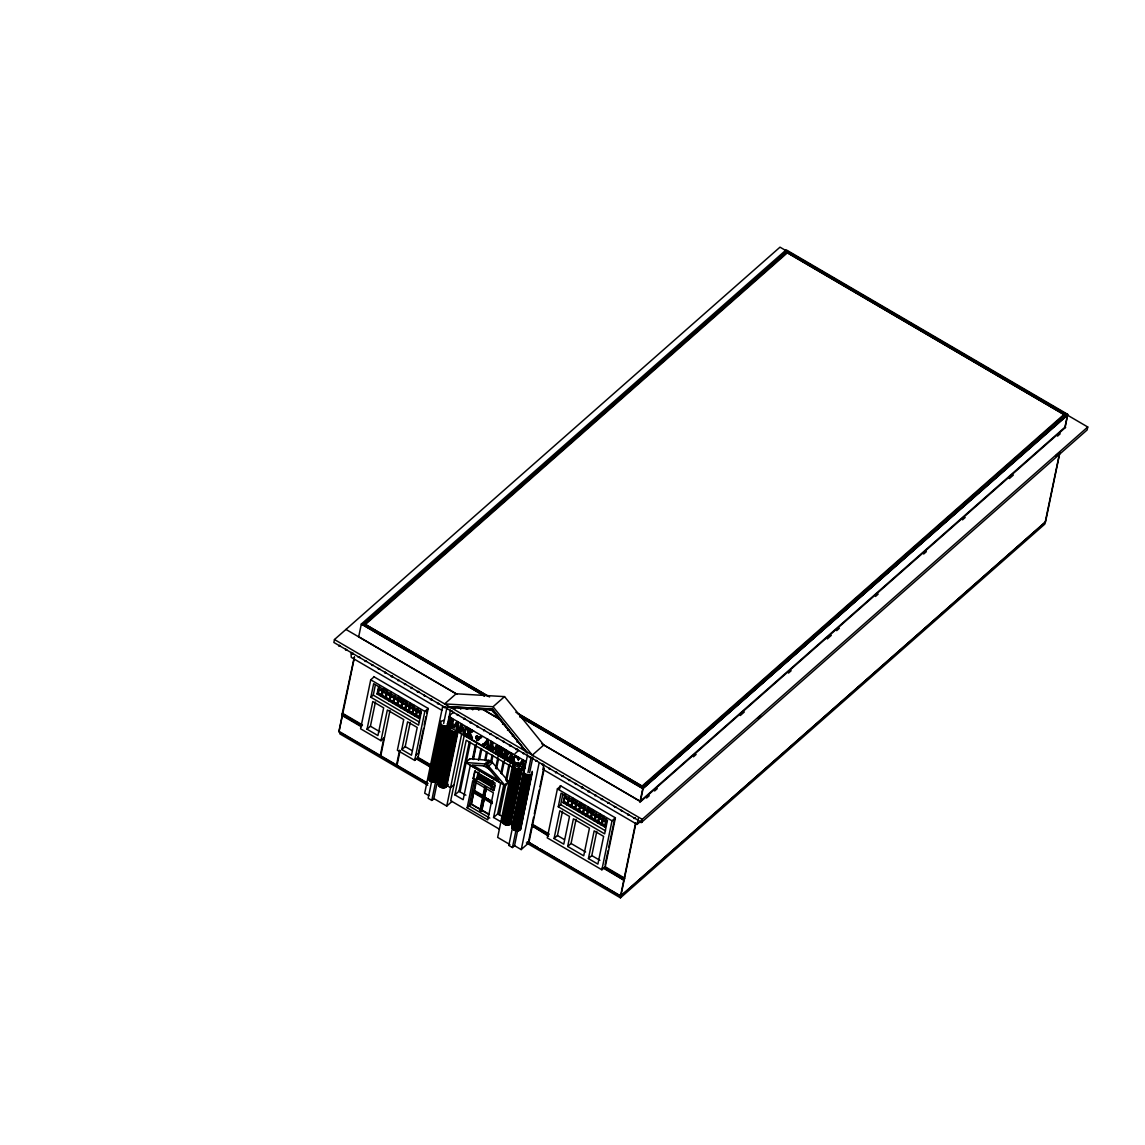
<?xml version="1.0" encoding="UTF-8"?>
<svg xmlns="http://www.w3.org/2000/svg" width="1145" height="1145" viewBox="0 0 1145 1145"><rect width="100%" height="100%" fill="white"/><g stroke="black" fill="none" stroke-linecap="round" stroke-linejoin="round"><path stroke-width="1.5" d="M486.825 740.243C489.029 735.72 489.402 760.938 491.606 743.964L493.309 749.56L492.622 742.261L491.048 741.316L491.792 742.733L490.804 746.955L489.001 748.243L486.654 746.869L487.756 744.064L485.609 742.804C485.179 746.712 481.415 744.822 484.135 743.778M481.272 777.369C482.603 775.122 473.901 770.957 481.659 776.11C482.274 780.432 476.377 775.723 478.968 774.864M517.869 764.159C514.434 763.715 511.228 759.006 514.219 756.23L518.442 757.246L518.842 759.536C518.427 759.135 513.819 754.169 513.461 759.436C512.087 765.103 519.859 761.997 517.869 764.159L517.368 764.602C513.905 764.187 510.713 759.364 513.733 756.63M518.07 759.851L517.898 757.346M437.533 779.459C437.147 784.511 426.942 782.164 429.117 777.455L440.725 721.436L444.375 720.119M440.725 721.436C438.993 725.3 445.376 727.519 448.096 725.529L436.503 781.548M447.08 785.041C446.693 790.093 436.488 787.746 438.664 783.037L450.901 726.417M450.271 727.018C448.525 730.882 454.923 733.086 457.642 731.111L446.049 787.13M502.397 822.01L514.406 764.488L502.397 822.01L506.018 825.159L510.813 824.014L522.048 769.741M514.048 765.203C513.819 768.868 519.114 770.299 521.791 768.581L510.183 824.615M512.001 827.635L524.009 770.113L512.001 827.635C512.874 831.184 519.086 832.358 520.775 828.908L532.182 771.301M523.651 770.814C523.351 774.965 530.665 776.568 532.368 772.889M520.775 828.908L520.832 828.136M505.102 785.67L465.528 762.484L484.85 763.944A4.68 2.905 46.6 0 1 486.482 764.431L487.169 764.831A4.68 2.905 46.6 0 1 488.643 766.162L505.102 785.499L508.91 781.978L492.464 762.57A4.68 2.905 46.6 0 0 490.962 761.239L490.303 760.838M476.377 737.208L476.792 738.339L477.694 737.337M461.306 725.329L460.605 723.525L461.922 724.313L464.512 732.371L461.421 724.756C458.916 721.708 459.317 741.287 461.406 727.003M481.472 776.467L481.601 776.983M449.527 721.422L451.302 722.896L451.33 724.985A1.56 1.045 48.6 0 1 450.672 725.286L449.055 724.413L449.527 721.422L451.974 722.796A1.961 1.302 48.6 0 1 452.461 723.755L451.402 725.858L447.251 723.855L448.697 723.196L449.77 718.158M448.525 723.382C446.178 723.254 454.25 727.805 452.962 723.311A1.961 1.302 48.6 0 0 452.432 722.338L451.33 722.209L452.075 723.168M460.505 729.25L458.601 730.481L456.254 729.107L457.528 728.478L457.356 726.302L455.209 725.043C455.052 729.093 450.872 726.989 453.735 726.016M466.058 734.847L467.604 733.773L468.591 728.85L467.904 727.791L470.28 729.179L468.863 729.866L468.334 732.227L471.668 730.882L471.382 729.823L473.701 731.183L469.321 732.6L471.94 738.282L470.438 737.409L468.419 732.628L468.434 736.235L466.058 734.847L466.587 734.16M469.321 732.6C474.517 732.542 471.897 729.265 470.695 731.569M486.654 746.869L487.913 746.239L487.756 744.064M489.659 747.642L491.634 749.059L492.107 743.52M497.789 746.039C499.349 754.641 492.708 754.369 496.687 747.485M495.928 751.077L497.56 752.523M500.293 750.547C497.073 755.643 505.632 752.737 501.954 755.829L497.488 753.224L499.12 752.193L500.107 747.27L499.435 746.225L503.771 748.758L502.87 750.705L500.379 748.172L499.878 750.547L501.982 752.394L499.792 750.991L501.982 752.394M508.824 759.579C512.03 760.18 509.396 752.279 511.214 753.109C512.688 754.054 513.303 753.925 511.958 754.784C512.745 764.216 506.534 760.638 511.257 754.097M511.128 761.182C508.566 758.147 514.949 753.553 510.069 753.453M521.948 767.508L522.478 766.821L521.948 767.508L524.295 768.882L524.868 768.195L523.022 759.879L517.869 765.118L519.973 766.349L520.903 763.429L523.065 764.688L521.977 767.264M465.9 727.418L465.013 731.927M497.059 752.966C494.339 743.463 500.036 745.896 498.247 746.268M505.532 753.753L505.246 757.747L502.884 756.373L504.387 755.271L504.73 749.317L508.809 752.523L508.623 753.968L506.705 754.927L508.366 759.579L506.748 758.147A89.238 59.254 48.6 0 0 506.018 755.113L505.031 754.197L506.519 754.684A89.238 59.254 48.6 0 1 507.249 757.718C510.77 761.726 505.503 754.498 508.265 754.326M496.944 745.996L495.427 751.521M461.678 725.658L461.177 726.102C465.929 740.786 463.081 729.608 467.088 727.333M383.876 738.167L380.197 755.915L338.848 731.755L342.326 714.938L361.691 726.245M390.001 710.444L380.698 756.215L427.271 783.423M789.234 252.558L780.003 247.163L334.469 639.54L333.868 642.459L641.615 822.296L1087.149 429.933L1087.75 426.999L1066.21 414.404M361.219 726.674L341.854 715.353L354.32 657.03M339.02 731.755L354.492 657.03M374.1 676.852L370.722 679.815L360.589 728.792L380.984 740.715L384.362 737.738M370.851 697.233L373.656 683.665L421.403 711.56L418.598 725.128L370.851 697.233L373.256 695.115L375.374 684.939M367.044 729.208L372.783 701.499L383.661 707.853L377.922 735.562L367.044 729.208L370.422 726.231L375.431 701.985M379.467 686.256L378.036 693.14L419.8 717.529L418.827 718.387L377.077 693.984L378.494 687.1M383.375 688.531L380.984 696.26M387.239 690.793L384.849 698.522M390.975 691.795L390.245 695.287L387.082 693.441M380.984 740.715L387.339 710L403.727 719.575L397.372 750.29L414.705 760.409L418.068 757.446L428.216 708.469L373.599 676.552M391.103 693.054L388.713 700.783M394.968 695.316L392.578 703.044M398.803 696.375L398.088 699.867L394.81 697.963M398.932 697.634L396.542 705.363M402.883 699.938L400.492 707.667M406.833 702.243L404.443 709.972M396.442 765.404L399.576 750.261M396.943 765.704L400.077 750.562M410.44 703.159L409.71 706.665L406.675 704.891M410.568 704.433L408.178 712.161M401.838 749.589L407.577 721.837L417.209 727.461L411.47 755.213L401.838 749.589L405.201 746.612L410.239 722.323M413.903 705.191L413.188 708.698L410.411 707.066M414.032 706.465L411.656 714.194M417.624 708.555L415.234 716.283M418.183 707.696L417.467 711.188L420.358 712.891M418.827 718.387L420.544 710.129M414.705 760.409L424.838 711.431L428.216 708.469M418.612 752.108L423.507 728.449M424.208 725.071L425.969 716.627M426.656 713.249L427.357 709.857M442.686 706.336L424.695 793.199L428.86 795.632M428.717 778.958L440.367 722.151M428.96 779.759L440.553 723.74M433.382 759.364L429.117 777.455M437.361 740.099L440.267 726.102M429.475 780.518L441.083 724.499M430.262 781.191L441.856 725.171M431.221 781.734L442.829 725.715M431.751 780.904L428.158 798.28L431.779 800.398L434.127 798.709M443.63 723.583L447.223 706.207M432.323 782.107L443.931 726.073M433.483 782.278L445.09 726.245M434.613 782.235L446.221 726.202M450.5 710L431.779 800.398L433.869 798.552L448.64 727.247M437.132 780.962L448.725 724.928M450.185 718.645C452.862 718.759 452.103 723.597 449.599 721.078L450.686 718.201M450.028 720.992L449.556 723.969L451.173 724.842A1.56 1.045 48.6 0 0 451.831 724.542L451.96 724.298M449.599 721.078L450.543 718.502M438.249 784.54L449.913 727.733M438.492 785.341L450.099 729.308M439.651 780.69L441.469 771.945M442.199 768.438L443.645 761.439M446.55 747.427L450.529 728.177M439.022 786.1L450.629 730.081M439.794 786.772L451.402 730.753M440.768 787.316L452.375 731.283M441.87 787.674L453.477 731.655M443.029 787.846L454.622 731.827M444.16 787.803L455.753 731.784M445.19 787.56L456.783 731.54M446.664 786.529L458.272 730.51M461.177 726.102L460.934 731.855M433.869 798.552L446.736 806.08L461.864 733.058M464.512 732.371C467.232 731.054 463.253 725.028 466.072 727.476M464.598 734.031L466.344 727.791L467.26 727.676M501.739 822.253L493.567 817.473L500.708 782.994L470.309 765.232L463.167 799.711L454.894 794.873L466.215 740.2L513.06 767.565M469.822 732.17L472.441 737.838L470.938 736.965L468.777 732.127L468.434 736.235M468.334 732.227L469.364 729.422L470.251 729.422M469.335 741.631L458.945 791.309L465.9 795.174M460.09 791.782L470.352 742.232M472.47 758.992L475.304 745.323M472.971 759.278L475.805 745.61M473.343 759.507L476.535 744.121M467.131 807.812L472.728 780.733L493.352 792.784L487.741 819.849L467.131 807.812L471.397 804.048L473.973 791.581L473.028 792.426L482.503 797.965L479.927 810.431L480.943 811.018L481.988 810.087L484.249 799.181M473.143 778.743L474.731 771.115L495.069 783.008L493.495 790.637L473.143 778.743L475.39 770.528M474.402 780.647L469.149 806.023L489.759 818.074M478.467 760.294L480.914 748.515M479.698 759.121L481.787 749.016M473.028 792.426L474.531 790.494L476.334 781.82M476.062 780.632L471.182 804.248L488.843 814.567M478.939 775.952L478.596 774.292M475.891 780.346L477.78 778.7L479.039 772.589M480.728 776.052L479.512 775.752L480.485 775.394M479.912 775.766C478.023 776.553 482.045 776.739 480.041 776.94M480.141 775.551L480.628 776.138L479.555 776.196M484.764 760.194L486.496 751.778M483.891 777.312L483.576 779.487L485.365 780.761L484.521 777.398L483.476 776.782L481.659 778.242L489.029 782.565L489.53 780.332L488.156 779.53L488.071 781.434L485.938 778.586L486.053 780.461L486.181 778.371L488.314 781.219M483.319 779.573L481.973 777.713M485.637 760.695L487.369 752.294M485.365 780.761L486.296 780.246M473.171 791.696L482.66 797.235L484.807 786.83M480.986 808.227L482.589 800.427M484.822 789.649L483.39 796.591L473.915 791.052M489.559 780.818C487.97 779.387 489.674 784.082 487.827 781.505L487.069 779.43L487.283 780.818M490.704 761.769L492.092 755.042M481.515 806.481L480.871 809.587L471.397 804.048M482.159 803.361L482.804 800.24M487.112 779.845L487.054 780.532M480.943 811.018L484.249 797.908L481.673 810.374M492.35 802.888L483.677 797.822L485.823 787.416M487.283 780.317L487.069 781.52L484.12 778.858M485.065 780.246L487.269 781.878L487.069 779.43M486.196 788.504L484.407 797.178L491.634 801.4L484.407 797.178L486.267 788.447L483.677 797.822M487.713 780.088C487.369 777.684 488.729 783.466 487.713 779.258M491.577 762.284L492.965 755.557M488.156 779.53L488.071 781.434M487.942 782.278L488.8 782.765L489.301 780.546M491.735 781.835L490.003 780.604C488.357 782.321 490.074 779.187 491.348 781.749L490.976 783.81L491.076 782.908M491.42 783.953L489.344 782.851L491.176 784.168L491.133 783.051M489.674 781.234L489.53 780.332M489.874 782.693L489.96 781.663M493.123 782.436L490.79 781.777L491.176 784.168M490.747 789.034L493.008 780.804L492.321 781.405M495.599 768.409L498.032 756.63M492.894 782.636L490.89 783.638M492.35 784.139C492.078 781.362 491.806 785.957 492.736 784.354M499.792 750.991C497.617 753.181 501.395 756.616 502.827 753.739M496.472 768.925L498.562 758.82M499.878 750.547L500.98 747.542L502.97 748.959L502.598 750.562M494.497 788.519L495.127 785.456M500.837 773.362L503.27 761.582M505.031 754.197L505.246 757.747M505.761 751.163C508.28 751.091 507.765 756.015 505.303 753.997C503.743 749.016 509.625 751.134 508.122 754.412M505.102 753.868L506.262 750.719M501.71 773.863L504.501 760.409M497.617 813.909L503.829 784.482M498.59 814.481L504.659 785.169M505.732 779.988L508.867 764.846M499.463 814.982L505.832 784.225M506.534 780.804L510.083 763.729M513.132 762.67L497.66 837.396L509.84 844.509L508.809 845.411L512.43 847.529L514.534 845.683L517.769 830.053M502.641 822.811L514.234 766.792M503.8 818.174L505.603 809.415M507.421 800.67L508.867 793.657M510.684 784.912L512.502 776.153M513.218 772.66L514.678 765.647M503.17 823.584L514.763 767.551M503.943 824.257L515.536 768.238M504.916 824.786L516.51 768.767M506.018 825.159L517.612 769.139M507.163 825.33L518.771 769.311M508.294 825.287L519.902 769.268M509.325 825.044L520.932 769.025M512.244 828.422L523.837 772.403L522.106 781.763M508.809 845.411L520.331 789.807M527.53 755.013L524.281 770.685L447.251 725.672M512.774 829.195L524.367 773.176M513.547 829.867L525.14 773.848M514.52 830.411L526.113 774.378M515.622 830.769L527.215 774.75M512.43 847.529L516.037 830.154M527.902 772.832L531.137 757.203M516.767 830.941L528.375 774.922M529.634 772.732L532.883 757.088M517.898 830.898L529.505 774.879M518.928 830.655L530.536 774.635M519.787 830.225L531.394 774.192M520.417 829.624L532.425 772.102M539.152 762.713L521.261 849.619L514.534 845.683M543.789 765.017L542.887 769.34L637.107 824.386L641.229 820.75M531.495 827.363L528.36 842.491L620.475 896.32L1045.514 522.005L1059.898 452.49M533.584 817.287L532.167 824.114L549.142 834.032M534.286 813.866L539.238 789.964M539.953 786.558L543.489 769.483M521.161 849.561L528.861 842.792L544.333 768.066M560.778 785.928L557.4 788.905L547.267 837.868L601.884 869.785L605.247 866.822L615.395 817.845L560.277 785.642L559.547 789.134M558.273 806.753L561.079 793.184L607.465 820.292L604.66 833.861L558.273 806.753L560.678 804.634L562.796 794.458M554.08 838.498L559.819 810.789L569.509 816.457L563.769 844.166L554.08 838.498L557.443 835.521L562.467 811.275M564.8 796.72L563.784 801.672L605.533 826.075L604.574 826.919L563.168 802.731L564.871 794.473M565.558 795.002L563.168 802.731M569.108 797.077L566.718 804.806M572.843 798.065L572.128 801.572L568.95 799.725M572.972 799.339L570.596 807.068M567.691 846.456L573.416 818.818L589.446 828.178L583.721 855.816L567.691 846.456L571.054 843.479L576.064 819.29M576.837 801.6L574.447 809.315M580.572 802.588L579.857 806.094L576.679 804.234M580.701 803.847L578.325 811.576M584.551 804.906L583.821 808.413L580.558 806.495M584.68 806.18L582.29 813.895M588.501 807.211L587.771 810.717L584.522 808.814M588.63 808.484L586.24 816.213M589.203 807.626L588.473 811.132L591.722 813.022L592.452 809.515M592.58 810.789L590.19 818.518M596.302 812.964L593.911 820.693M588.415 858.564L594.155 830.855L603.63 836.394L597.89 864.103L588.415 858.564L591.793 855.587L596.803 831.342M599.78 814.997L597.389 822.725M600.352 814.138L599.622 817.644L602.499 819.319M603.358 817.086L600.968 824.815M603.93 816.228L603.2 819.734L606.106 821.423M604.574 826.919L606.278 818.661M605.819 824.701L606.392 821.953L564.986 797.75M601.884 869.785L612.017 820.822L615.395 817.845M605.118 864.776L608.009 850.792M608.739 847.286L614.894 817.559M620.475 896.32L635.547 823.241M639.869 802.402L642.86 788.218L1067.627 415.177L1065.179 426.999L640.155 801.328L541.714 743.763M602.427 867.624L623.982 880.219L624.784 878.229L604.746 866.522M526.385 842.877L620.447 897.837L635.933 823.026M640.499 801.013L643.075 788.547L1067.426 414.833L786.801 250.855L362.45 624.555L484.263 695.745M637.107 824.386L638.295 818.632M641.615 822.296L642.216 819.362L1087.75 426.999M1064.049 414.576L786.873 252.358L364.854 624.054L489.602 696.961M1059.368 454.236L1044.784 524.124L620.447 897.837M1064.821 427.915L1067.641 414.304L786.214 249.853L361.319 624.054L358.7 636.749L457.127 694.314M518.341 759.979L519.243 757.904M502.483 751.95L500.379 750.104M502.87 750.705L503.771 748.758M476.463 736.893L476.935 738.568M448.024 723.826C449.67 718.516 447.552 715.224 454.021 712.362M448.554 717.5L449.37 716.97M461.507 731.183L459.36 730.195M466.573 727.032L465.586 726.789M466.087 734.603C470.065 734.589 465.314 725.2 469.779 729.623M488.128 739.427L488.672 747.714L490.117 748L491.291 743.177L490.547 741.76L492.364 744.15M502.927 756.129C506.691 755.399 502.054 746.239 507.249 751.535C509.096 752.551 507.078 755.285 505.603 753.424M510.641 752.766L510.713 753.997M477.393 737.809L477.594 736.35L476.549 736.163M454.279 727.962L454.193 726.517M458.601 730.481L457.742 721.665L456.426 722.481M459.174 729.809L456.755 728.664M484.678 745.724L484.593 744.279M489.573 747.571L487.155 746.425M497.517 752.966L498.619 752.623L499.435 746.225M519.973 766.349L519.401 765.361L522.721 760.981L523.022 764.216L520.631 763.558L522.721 760.981M520.546 765.676L518.37 764.674M524.295 768.882L523.437 760.065M524.868 768.195L523.551 767.694M340.265 646.123L338.705 645.995L339.535 645.265M346.849 649.802L345.547 650.088L345.862 649.086M366.514 661.295L365.026 661.452L365.742 660.579M386.166 672.773L384.691 672.931L385.393 672.072M418.927 691.923L417.252 691.795L418.555 691.351M438.95 703.617L437.476 703.774L437.962 702.901M458.601 715.11L457.284 715.382L457.399 714.408M471.711 722.767L470.108 722.781L471.153 722.109M491.362 734.246L489.888 734.403L490.59 733.544M499.22 718.029L497.617 718.044L498.662 717.371M497.918 738.081L496.787 738.453L496.386 737.537M504.058 724.041L502.569 724.212L503.285 723.339M513.719 736.078L512.402 736.364L512.516 735.376M511.014 745.738L509.539 745.896L510.026 745.009M518.556 742.103L516.882 741.974L518.184 741.545M523.337 748.257L521.791 748.143L522.607 747.413M530.665 757.217L529.348 757.503L529.477 756.516M563.426 776.353L561.823 776.382L562.868 775.709M589.632 791.667L588.029 791.696L589.074 791.023M609.283 803.16L607.809 803.318L608.525 802.459M628.948 814.639L627.632 814.925L627.947 813.923M501.954 755.829L503.07 753.954M481.959 776.568L481.115 777.512L478.252 775.895M517.368 764.602L518.499 762.627M476.248 737.079C477.365 734.532 479.24 738.41 477.007 738.725M478.267 740.429L476.506 739.827M479.784 775.981L480.628 775.609M480.542 738.482L479.984 737.652M512.058 826.847L513.89 825.101M477.651 740.357C473.83 742.203 485.079 734.646 480.113 737.223M478.109 739.956L479.426 737.58L478.624 737.108M478.524 737.308L479.426 737.58M456.282 728.864L457.356 726.302M484.092 744.722L487.412 740.357L485.337 742.933L487.713 743.592M479.869 736.822L479.54 737.394M478.267 739.799L476.492 739.942M478.982 739.584L478.352 740.371M476.363 736.822L477.537 737.094M457.313 721.479L453.606 726.044M487.713 739.255L484.006 743.806M523.022 759.879L522.12 760.867M457.012 722.595L454.937 725.171L457.313 725.83L457.012 722.595L453.706 727.132M496.343 745.767L497.159 744.908M478.524 776.768L481.072 777.713L481.1 776.51L479.483 776.51L479.855 775.036L480.728 775.895M496.844 745.323L493.309 749.56M491.606 743.964L492.751 750.547L495.241 748.1M493.81 749.116L496.515 745.738M494.74 748.544L496.443 746.44M371.538 664.572L372.383 665.56L372.869 664.672M454.021 707.81L454.866 708.798L455.195 707.796M476.878 725.944L477.136 726.961L478.252 726.445M568.45 779.645L569.079 780.618L569.967 780.031M614.307 806.438L614.937 807.411L615.767 806.681M454.107 725.601L452.203 726.488M484.507 743.363L482.603 744.25M519.801 764.001L517.898 764.874M518.256 762.413C514.649 766.205 511.543 755.457 516.696 756.602M481.072 777.713L480.599 777.269M483.834 778.858L483.247 778.156M483.204 778.028L484.106 778.271M481.415 778.056L481.744 776.84M465.986 762.284L469.793 758.691L488.657 760.352A4.68 2.905 46.6 0 1 490.289 760.838L490.976 761.239L487.169 764.831M484.85 763.944L488.657 760.352M486.482 764.431L490.289 760.838M488.657 766.162L492.464 762.57M505.017 785.284L508.809 781.691L504.573 785.771M377.936 689.862L378.895 689.004L420.644 713.407L419.685 714.251M377.077 693.984L378.036 693.14M504.544 696.618L456.111 693.784L444.618 703.903L493.051 706.737L504.544 696.618L543.803 745.023L640.656 801.615L1065.68 427.3M448.282 706.751L492.579 709.041L527.043 752.766L491.964 710.086L449.87 707.667L448.282 706.751L492.579 709.041M449.226 718.058L449.055 717.056M415.75 755.371L419.113 752.394M458.673 730.252L457.742 721.665M464.24 733.902L465.099 733.587M454.064 784.597L450.543 787.688L446.164 785.126M492.751 750.547L492.794 747.427M477.479 772.718L478.138 772.131L476.563 779.774L473.815 778.156M454.894 794.873L459.073 791.195M446.736 806.08L451.974 801.471M481.1 776.51L481.487 776.181M483.476 776.782L485.108 779.788L484.636 777.469M482.889 778.5L483.834 777.555M515.007 753.668L518.757 750.361M489.674 782.221L491.076 783.38M490.962 783.323L491.849 784.196M490.647 782.436L492.035 782.149L490.89 782.221M492.164 783.438L492.579 784.153L492.765 782.937C491.033 781.935 492.651 784.812 492.407 783.237L492.965 784.139M482.66 797.235L484.006 796.033L474.531 790.494M543.803 745.023L532.31 755.142L493.051 706.737M493.495 790.637L494.168 790.036L491.42 788.433M479.927 810.431L480.657 809.787M493.567 817.473L497.76 813.794M1064.091 414.347L642.087 786.057L515.808 712.204M642.746 788.504L1067.641 414.304M605.433 822.797L606.392 821.953M646.581 798.051L649.258 795.703M654.611 790.98L657.287 788.619M693.441 756.788L696.117 754.44M740.285 715.525L744.307 711.99M788.476 673.088L791.152 670.727M827.291 638.91L831.313 635.361M836.666 630.652L839.342 628.29M875.481 596.459L878.158 594.112M923.671 554.023L926.348 551.661M962.501 519.83L965.178 517.483M1009.346 478.567L1013.368 475.032M1057.536 436.13L1060.213 433.769M757.904 718.001L760.581 715.639M1055.618 455.81L1058.295 453.449M624.283 877.943L623.953 879.503M623.982 880.219L604.503 868.139M1045.328 522.005L620.447 896.206L527.244 841.747M397.887 679.786L398.145 680.803L399.261 680.287M472.227 708.755L472.713 709.814L473.415 708.955M522.735 752.752L523.437 753.839L523.752 752.823M548.942 768.066L549.199 769.068L550.316 768.553M594.799 794.859L595.071 795.875L596.101 795.202M640.656 821.666L641.143 822.725L641.844 821.852M477.308 738.625L478.195 736.65L476.234 736.321A3.249 2.161 48.6 0 0 475.705 737.022L475.891 738.353L477.222 738.539M477.193 738.239L476.091 738.167L475.905 736.836A3.249 2.161 48.6 0 1 476.434 736.135M470.667 731.383L468.835 731.784M513.719 756.673L515.622 756.501L518.742 758.348M424.28 695.044L424.351 696.117L425.468 695.602M460.376 707.996L460.662 709.127L461.206 708.14M478.438 709.041L478.51 710.1L479.555 709.428M493.194 711.303L493.481 712.433L494.196 711.575M503.27 741.201L503.557 742.332L504.101 741.345M575.334 783.309L575.405 784.382L576.522 783.867M404.829 683.536L404.5 684.538L405.802 684.109M431.035 698.851C428.745 699.566 433.153 700.769 431.665 699.008M483.82 729.694L483.691 730.796L484.607 729.98M507.893 729.336L507.564 730.338L508.867 729.909M555.883 771.802L555.554 772.818L556.799 772.231M601.74 798.609C599.408 799.84 604.531 799.983 601.969 798.623M491.677 782.636L492.922 783.123M491.777 782.937L492.736 782.679M481.115 776.811L481.673 775.823M490.804 782.307L493.066 782.751M411.599 687.386C408.908 687.716 413.417 689.505 412.014 687.53M444.732 706.737L444.188 707.725L445.305 707.009M464.383 718.23L463.839 719.217L464.956 718.487M536.447 760.337L535.745 761.21L537.205 760.895M582.318 787.145C579.513 787.688 584.537 789.048 582.533 787.188M451.831 721.765L452.275 721.808A1.918 1.274 48.6 0 0 453.248 721.278L452.69 719.046L449.656 717.142M451.33 722.209L451.774 722.237A1.918 1.274 48.6 0 0 452.747 721.708L452.189 719.489L449.155 717.586M480.757 736.35L481.973 736.951L481.158 736.392M469.793 758.691L469.65 759.55M392.162 675.951C389.386 675.679 393.136 678.312 392.52 676.165M517.01 748.916L515.966 749.589L517.554 749.417M543.217 764.23C540.411 763.93 544.176 766.606 543.574 764.431M634.945 817.816L633.901 818.489L635.418 818.174M451.688 710.716L450.386 711.145L452.046 711.131M528.861 842.792L530.207 843.464M452.661 726.288L454.78 727.519M466.559 734.403L468.935 735.791M483.061 744.05L485.179 745.28M503.399 755.929L505.746 757.303M509.296 759.378L511.629 760.738M497.989 752.78L502.469 755.385M363.437 625.27L361.319 624.054L484.364 695.988M503.27 749.202L498.934 746.669M793.857 255.263L803.089 260.645M807.697 263.35L812.32 266.041M821.552 271.437L826.16 274.142M829.238 275.931L833.861 278.636M836.938 280.439L840.015 282.228M843.092 284.032L847.701 286.722M850.778 288.526L853.855 290.329M858.478 293.02L861.555 294.823M864.632 296.612L867.71 298.416M872.333 301.121L875.41 302.91M880.018 305.615L883.096 307.404M886.173 309.207L889.25 311.011M893.873 313.701L896.95 315.505M907.713 321.802L910.79 323.591M915.413 326.296L918.49 328.085M923.099 330.791L933.876 337.088M936.953 338.877L947.731 345.175M950.808 346.978L955.417 349.669M958.494 351.472L961.571 353.261M964.648 355.065L969.271 357.755M972.348 359.559L976.957 362.264M980.034 364.053L983.111 365.856M986.188 367.659L990.811 370.35M993.889 372.154L996.966 373.943M1001.574 376.648L1004.652 378.437M1007.729 380.24L1010.806 382.044M1015.429 384.734L1026.206 391.032M1029.283 392.835L1040.046 399.118M1044.669 401.823L1053.901 407.219M1058.51 409.91L1063.132 412.615M488.314 696.389L365.327 624.526L787.316 252.873L1064.549 414.876L642.545 786.515L517.526 713.464M519.73 716.455L643.075 788.547M345.962 629.421L456.111 693.784M483.462 709.757L500.451 719.69M334.469 639.54L642.216 819.362M441.856 710.301L351.286 657.373C350.484 646.581 352.302 657.502 353.204 653.194M449.126 716.67L526.156 761.683M479.827 737.809L480.714 738.325M450.099 720.634L452.075 721.221L452.347 719.518M455.438 724.728L457.313 725.83M521.132 763.114L523.022 764.216M454.708 725.486L456.855 726.731M485.108 743.248L487.255 744.493M520.403 763.872L522.564 765.132M370.722 679.815L424.838 711.431M557.4 788.905L612.017 820.822M513.218 763.772L464.297 735.176L450.715 800.713L499.334 829.123M383.976 688.76L386.552 690.278M398.26 697.105L402.21 699.423M403.527 700.182L406.16 701.728M409.881 703.903L412.2 705.263M572.3 798.809L574.876 800.312M580.028 803.332L582.676 804.878M587.943 807.955L590.577 809.486M591.893 810.259L594.384 811.719M599.107 814.467L602.685 816.557M379.31 688.904L382.516 690.778M383.217 691.179L386.38 693.04M390.946 695.702L394.109 697.548M398.775 700.282L402.038 702.186M402.725 702.586L405.974 704.49M413.889 709.098L416.766 710.787M565.186 797.521L568.249 799.31M572.829 801.987L575.992 803.833M592.423 813.437L595.443 815.197M596.144 815.612L598.921 817.229M420.229 713.521L417.338 711.818L416.608 715.324L419.514 717.013M565.058 798.137L568.12 799.94L567.405 803.432L564.328 801.643M373.256 695.115L419.456 722.109M560.678 804.634L605.576 830.869M483.39 765.647L492.236 770.814M506.419 781.033L508.91 781.906M487.913 779.731L489.602 780.976M490.847 782.421L491.949 783.223M482.961 778.242L484.292 779.072M481.73 777.927L483.347 779.001M493.08 784.926L491.692 784.21M477.121 777.469L493.624 787.116M477.78 778.7L492.622 787.374M370.422 726.231L379.925 731.798M405.201 746.612L412.086 750.633M557.443 835.521L564.37 839.571M571.054 843.479L585.639 851.994M591.793 855.587L599.908 860.339M342.656 713.364L362.478 724.957M417.567 757.146L431.665 765.39M342.169 713.793L361.992 725.372M417.596 757.861L431.193 765.819M484.507 797.092L491.735 801.314M532.053 824.743L548.641 834.447M604.775 867.252L624.297 878.659M484.578 797.621L490.361 800.999M416.88 758.491L429.719 765.991M531.838 825.674L547.696 834.934M415.363 758.305L430.778 767.322M548.527 836.136L532.353 825.974M483.519 798.552L492.193 803.618M497.646 813.723L503.256 817.201M437.676 780.174L438.864 780.861M501.539 818.689L502.712 819.376M510.298 823.813L513.704 825.803M481.988 810.087L489.216 814.31M428.087 783.395L340.194 732.041L339.822 733.845L427.715 785.212M528.303 841.961L537.563 847.372M540.64 849.161L620.819 896.02M519.744 716.684L642.774 788.619M483.276 709.599L500.193 719.489M447.466 725.959L448.611 726.66A4.508 3.02 11.7 0 0 449.513 726.273M492.092 709.456L527.043 752.766M484.392 777.684L485.108 779.788M462.322 727.261L464.755 733.458M522.22 761.425L522.521 764.66M486.911 740.801L487.212 744.035M456.511 723.039L456.812 726.273M447.838 784.11A4.508 3.02 11.7 0 1 448.296 784.883M379.181 689.519L378.451 693.026L381.657 694.9L382.387 691.394L379.181 689.519M383.088 691.809L382.358 695.301L385.522 697.162L386.251 693.655L383.088 691.809M386.953 694.07L386.223 697.563L389.386 699.423L390.116 695.917L386.953 694.07M390.817 696.317L390.087 699.824L393.25 701.67L393.98 698.178L390.817 696.317M394.681 698.579L393.952 702.085L397.229 704.003L397.959 700.497L394.681 698.579M398.646 700.897L397.93 704.404L401.179 706.308L401.909 702.801L398.646 700.897M402.596 703.216L401.881 706.708L405.13 708.612L405.845 705.105L402.596 703.216M406.547 705.52L405.817 709.013L408.851 710.787L409.581 707.295L406.547 705.52M410.282 707.696L409.552 711.202L412.329 712.82L413.059 709.313L410.282 707.696M413.76 709.728L413.03 713.235L415.907 714.909L416.637 711.417L413.76 709.728M568.822 800.341L568.106 803.847L571.269 805.694L571.999 802.201L568.822 800.341M572.7 802.602L571.97 806.109L575.133 807.955L575.849 804.448L572.7 802.602M576.55 804.863L575.835 808.37L578.998 810.216L579.728 806.71L576.55 804.863M580.429 807.125L579.699 810.617L582.977 812.535L583.692 809.028L580.429 807.125M584.394 809.443L583.664 812.95L586.913 814.839L587.643 811.347L584.394 809.443M588.344 811.748L587.614 815.254L590.863 817.144L591.593 813.651L588.344 811.748M592.294 814.052L591.564 817.559L594.598 819.333L595.314 815.827L592.294 814.052M596.015 816.242L595.3 819.734L598.076 821.366L598.792 817.859L596.015 816.242M599.493 818.274L598.763 821.766L601.655 823.455L602.37 819.949L599.493 818.274M603.072 820.364L602.356 823.856L605.247 825.559L605.977 822.053L603.072 820.364M358.328 657.044L359.959 657.459L358.328 657.044M377.979 668.523L379.61 668.952L377.979 668.523M465.958 708.626L467.589 709.041L465.958 708.626M484.02 709.657L485.652 710.086L484.02 709.657M490.046 710L491.677 710.43L490.046 710M620.762 810.388L622.393 810.817L620.762 810.388M486.568 766.177L472.212 764.932L498.762 780.446L486.568 766.177"/></g></svg>
